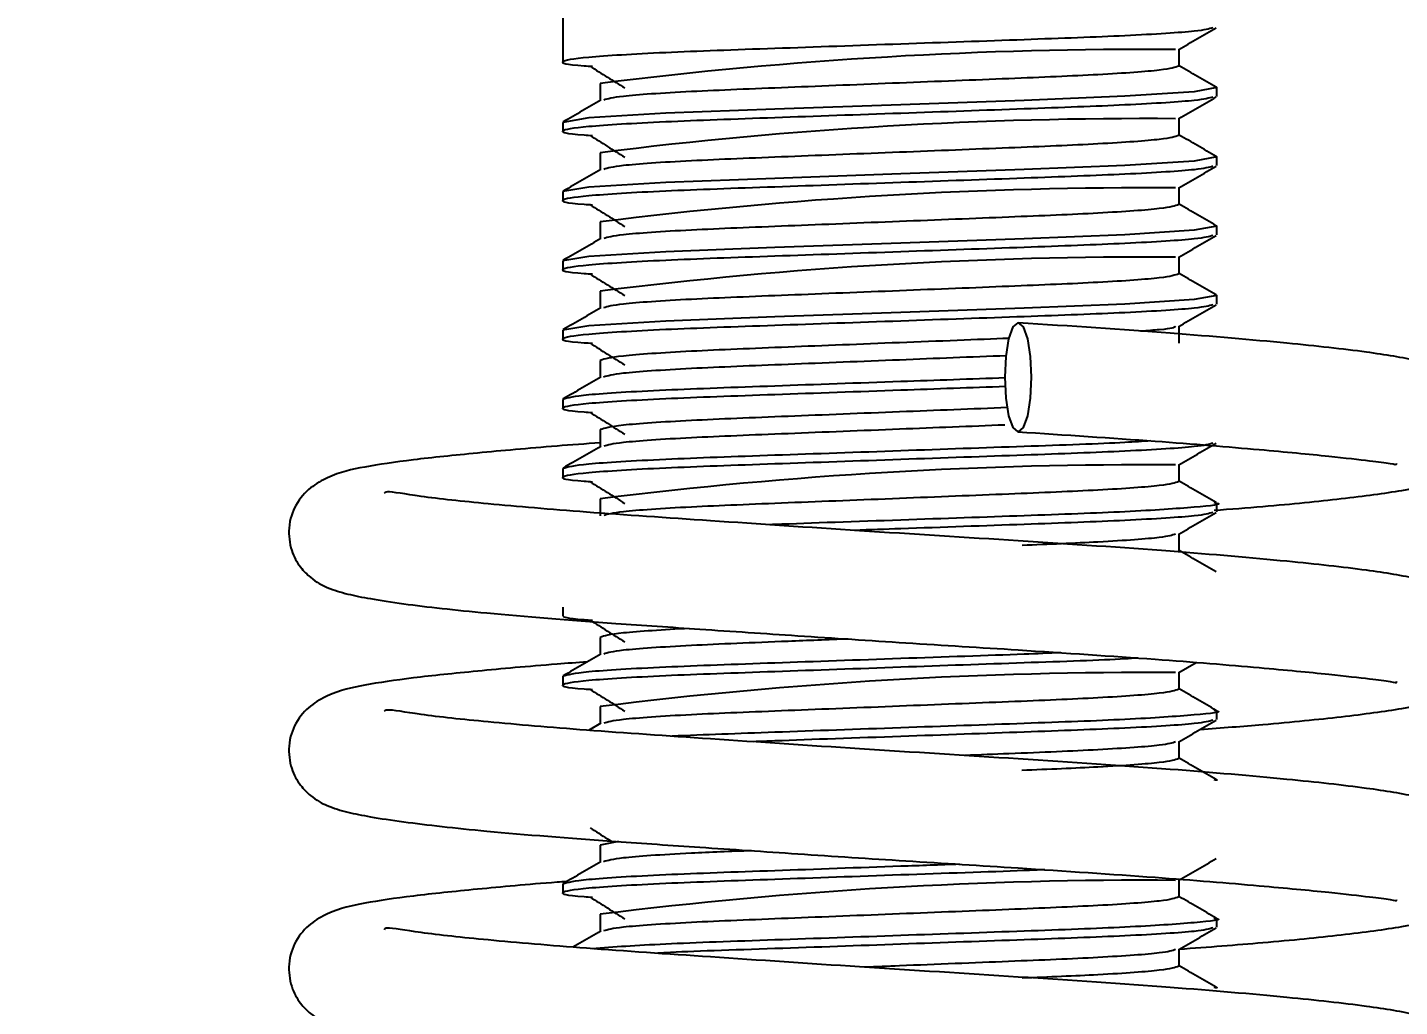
# Model space of a CAD drawing. Header units: millimetres. Extents: x 5 to 292, y 4 to 204.
# Drawn here: x 31.57 to 37.86, y 92.89 to 97.38 of the extents above; entities that cross this region are included whole.
import ezdxf

# ---------------------------------------------------------------- set-up
doc = ezdxf.new("R2010")
doc.units = ezdxf.units.MM
doc.layers.add('LAYER_1', color=179, linetype='Continuous')
doc.styles.add('SLDTEXTSTYLE0', font='TXT', dxfattribs={"width": 0.75})
doc.dimstyles.new('SLDDIMSTYLE1', dxfattribs={"dimtxt": 3.5, "dimasz": 3.556, "dimexe": 0, "dimexo": 0.0625, "dimgap": 0.875, "dimtad": 1, "dimrnd": 1e-09, "dimzin": 12, "dimdsep": 46, "dimtxsty": 'SLDTEXTSTYLE0', "dimblk1": 'CLOSED', "dimblk2": 'CLOSED', "dimsah": 1, "dimcen": 0.09, "dimadec": 0, "dimazin": 3, "dimtfac": 1, "dimtmove": 0, "dimatfit": 0, "dimldrblk": 'CLOSED', "dimfxl": 1, "dimfrac": 2, "dimtolj": 1, "dimtzin": 12, "dimarcsym": 0})

# ---------------------------------------------------------------- blocks, each defined once
blk = doc.blocks.new('_CLOSED')
at = {"color": 0, "linetype": 'ByBlock', "lineweight": -2}
for p, q in [((-1, 0.166667), (0, 0)), ((-1, 0.166667), (-1, -0.166667)), ((0, 0), (-1, -0.166667)), ((0, 0), (-1, 0))]:
    blk.add_line(p, q, dxfattribs=at)
blk = doc.blocks.new('_D_2')
at = {"layer": 'LAYER_1'}
for p, q in [((23.7388, 101.6601), (23.7388, 108.0101)), ((45.5251, 101.6601), (22.7388, 101.6601)), ((23.7388, 101.6601), (23.7388, 83.8101)), ((31.1751, 83.8101), (22.7388, 83.8101)), ((23.7388, 83.8101), (23.7388, 77.4601))]:
    blk.add_line(p, q, dxfattribs=at)
at = {"layer": 'LAYER_1', "xscale": 3.556, "yscale": 3.556}
for p, rotation in [((23.7388, 101.6601, 1.4936), 270), ((23.7388, 83.8101, 1.4936), 90)]:
    blk.add_blockref('_CLOSED', p, dxfattribs=dict(at, rotation=rotation))
at = {"layer": 'LAYER_1', "insert": (19.227, 82.3022), "char_height": 3.5, "attachment_point": 1, "rotation": 90, "style": 'SLDTEXTSTYLE0'}
blk.add_mtext('17.85mm', dxfattribs=at)

msp = doc.modelspace()

# ---------------------------------------------------------------- linework, layer by layer
at = {"color": 7, "linetype": 'Continuous', "lineweight": 25}
for p, q in [((34.0251, 97.5377), (34.0251, 97.2599)), ((34.0251, 97.2599), (34.0251, 97.2202)), ((36.8533, 97.2004), (36.8533, 97.2784)), ((34.197, 97.121), (34.197, 97.0431)), ((34.197, 97.121), (34.197, 97.0431)), ((37.0251, 97.0615), (37.0251, 97.1011)), ((34.0251, 96.9424), (34.0251, 96.9027)), ((36.8533, 96.8829), (36.8533, 96.9609)), ((34.197, 96.8035), (34.197, 96.7256)), ((34.197, 96.8035), (34.197, 96.7256)), ((37.0251, 96.744), (37.0251, 96.7836)), ((36.8533, 96.5654), (36.8533, 96.6434)), ((34.0251, 96.6249), (34.0251, 96.5852)), ((34.197, 96.486), (34.197, 96.4081)), ((34.197, 96.486), (34.197, 96.4081)), ((37.0251, 96.4265), (37.0251, 96.4661)), ((36.8533, 96.2479), (36.8533, 96.3259)), ((34.0251, 96.3074), (34.0251, 96.2677)), ((34.197, 96.1685), (34.197, 96.0906)), ((34.197, 96.1685), (34.197, 96.0906)), ((37.0251, 96.109), (37.0251, 96.1486)), ((36.8533, 95.9304), (36.8533, 96.0084)), ((34.0251, 95.9899), (34.0251, 95.9502)), ((34.197, 95.851), (34.197, 95.7731)), ((34.197, 95.851), (34.197, 95.7731)), ((34.0251, 95.6724), (34.0251, 95.6327)), ((34.197, 95.5335), (34.197, 95.4556)), ((34.197, 95.5335), (34.197, 95.4556)), ((36.8533, 95.2954), (36.8533, 95.3734)), ((34.0251, 95.3549), (34.0251, 95.3152)), ((34.197, 95.216), (34.197, 95.1381)), ((34.197, 95.216), (34.197, 95.1381)), ((37.0251, 95.1565), (37.0251, 95.1961)), ((36.8533, 94.9779), (36.8533, 95.0559)), ((34.0251, 94.7199), (34.0251, 94.6802)), ((34.197, 94.581), (34.197, 94.5031)), ((34.197, 94.581), (34.197, 94.5031)), ((36.8507, 94.4194), (36.9306, 94.4655)), ((34.0251, 94.4024), (34.0251, 94.3627)), ((36.8533, 94.3429), (36.8533, 94.4209)), ((34.197, 94.2635), (34.197, 94.1856)), ((34.197, 94.2635), (34.197, 94.1856)), ((37.0251, 94.204), (37.0251, 94.2436)), ((34.1996, 94.187), (34.1433, 94.1545)), ((36.8533, 94.0254), (36.8533, 94.1034)), ((34.2809, 93.6444), (34.197, 93.6285)), ((34.197, 93.6285), (34.197, 93.5506)), ((34.197, 93.6285), (34.197, 93.5506)), ((34.0251, 93.4499), (34.0251, 93.4102)), ((36.8533, 93.3904), (36.8533, 93.4684)), ((34.197, 93.311), (34.197, 93.2331)), ((34.197, 93.311), (34.197, 93.2331)), ((37.0251, 93.2515), (37.0251, 93.2911)), ((36.8533, 93.0729), (36.8533, 93.1509))]:
    msp.add_line(p, q, dxfattribs=at)
at = {"color": 7, "linetype": 'Continuous', "lineweight": 25, "flags": 128}
for points in [[(37.0116, 97.1039), (37.0251, 97.1016), (36.9215, 97.0826), (36.6036, 97.0619), (36.1411, 97.0435), (35.5753, 97.0236), (34.9984, 97.0032), (34.497, 96.9841), (34.1452, 96.9625), (34.0251, 96.9424), (34.0251, 96.9424)], [(37.0115, 96.7864), (37.0251, 96.7841), (36.9215, 96.7651), (36.6036, 96.7444), (36.1411, 96.726), (35.5753, 96.7061), (34.9984, 96.6857), (34.497, 96.6666), (34.1452, 96.645), (34.0251, 96.6249), (34.0251, 96.6249)], [(37.0114, 96.4689), (37.0251, 96.4666), (36.9215, 96.4476), (36.6036, 96.4269), (36.1411, 96.4085), (35.5753, 96.3886), (34.9984, 96.3682), (34.497, 96.3491), (34.1452, 96.3275), (34.0251, 96.3074), (34.0251, 96.3074)], [(37.0114, 96.1514), (37.0251, 96.1491), (36.9215, 96.1301), (36.6036, 96.1094), (36.1411, 96.091), (35.5753, 96.0711), (34.9984, 96.0507), (34.497, 96.0316), (34.1452, 96.01), (34.0251, 95.9899), (34.0251, 95.9899)], [(36.1737, 95.7736), (36.1692, 95.6779), (36.1563, 95.5968), (36.1369, 95.5426), (36.1141, 95.5235), (36.0913, 95.5426), (36.072, 95.5968), (36.0591, 95.6779), (36.0546, 95.7736), (36.0591, 95.8692), (36.072, 95.9503), (36.0913, 96.0045), (36.1141, 96.0236), (36.1369, 96.0045), (36.1563, 95.9503), (36.1692, 95.8692), (36.1737, 95.7736)]]:
    msp.add_lwpolyline(points, dxfattribs=at)
at = {"color": 7, "linetype": 'Continuous', "lineweight": 25}
for centre, radius, start, end in [((36.7028, 77.0979), 20.1793, 89.62012, 97.13316), ((36.7026, 76.7824), 20.1773, 89.61966, 97.13346), ((36.7026, 76.4649), 20.1773, 89.61966, 97.13346), ((36.7026, 76.1474), 20.1773, 89.61966, 97.13346), ((36.7026, 75.1949), 20.1773, 89.61966, 97.13346), ((36.7026, 74.2424), 20.1773, 89.61966, 97.13346), ((36.7024, 73.293), 20.1742, 89.61909, 97.13403)]:
    msp.add_arc(centre, radius, start, end, dxfattribs=at)
for points, knots in [([(37.0073, 97.3762), (36.9899, 97.371), (36.9509, 97.3595), (36.6322, 97.3393), (36.1528, 97.3216), (35.5751, 97.3014), (34.9826, 97.2804), (34.4636, 97.2623), (34.1048, 97.2401), (34.0002, 97.2208), (34.0371, 97.2077), (34.1482, 97.2005), (34.161, 97.1997)], [0, 0, 0, 0, 0.090812, 0.203635, 0.31209, 0.423522, 0.535668, 0.648978, 0.766913, 0.882047, 0.986346, 1, 1, 1, 1]), ([(36.8507, 97.2769), (36.8794, 97.2935), (36.9368, 97.3267), (36.9942, 97.3598), (37.0229, 97.3764)], [0, 0, 0, 0, 0.499956, 1, 1, 1, 1]), ([(34.1504, 97.1997), (34.1769, 97.1831), (34.2299, 97.15), (34.2829, 97.1169), (34.3094, 97.1003)], [0, 0, 0, 0, 0.500007, 1, 1, 1, 1]), ([(36.8511, 97.2004), (36.8339, 97.1943), (36.7987, 97.1819), (36.5064, 97.1608), (36.0806, 97.143), (35.5696, 97.1228), (35.044, 97.1018), (34.588, 97.0837), (34.2731, 97.0625), (34.2316, 97.0502), (34.2127, 97.0446)], [0, 0, 0, 0, 0.12152, 0.249536, 0.372595, 0.499032, 0.626282, 0.754848, 0.888665, 1, 1, 1, 1]), ([(37.023, 97.1037), (36.9943, 97.1203), (36.9377, 97.153), (36.8812, 97.1857), (36.8533, 97.2018)], [0, 0, 0, 0, 0.507303, 1, 1, 1, 1]), ([(37.0073, 97.0587), (36.9899, 97.0535), (36.9509, 97.042), (36.6322, 97.0218), (36.1528, 97.0041), (35.5751, 96.9839), (34.9826, 96.9629), (34.4636, 96.9448), (34.1048, 96.9226), (34.0002, 96.9033), (34.0371, 96.8902), (34.1482, 96.883), (34.161, 96.8822)], [0, 0, 0, 0, 0.0908124, 0.203635, 0.3120904, 0.4235216, 0.5356678, 0.648978, 0.7669132, 0.8820473, 0.9863459, 1, 1, 1, 1]), ([(34.1995, 97.0445), (34.1709, 97.0279), (34.1135, 96.9947), (34.0561, 96.9616), (34.0274, 96.945)], [0, 0, 0, 0, 0.499966, 1, 1, 1, 1]), ([(36.8507, 96.9594), (36.8794, 96.976), (36.9368, 97.0091), (36.9942, 97.0423), (37.0229, 97.0589)], [0, 0, 0, 0, 0.4999465, 1, 1, 1, 1]), ([(34.1504, 96.8822), (34.1769, 96.8656), (34.2299, 96.8325), (34.2829, 96.7994), (34.3094, 96.7828)], [0, 0, 0, 0, 0.500007, 1, 1, 1, 1]), ([(36.8511, 96.8829), (36.8339, 96.8768), (36.7987, 96.8644), (36.5064, 96.8433), (36.0806, 96.8255), (35.5696, 96.8053), (35.044, 96.7843), (34.588, 96.7663), (34.2731, 96.745), (34.2316, 96.7327), (34.2128, 96.7271)], [0, 0, 0, 0, 0.121532, 0.249561, 0.372632, 0.499081, 0.626343, 0.754922, 0.888752, 1, 1, 1, 1]), ([(37.023, 96.7862), (36.9943, 96.8028), (36.9377, 96.8355), (36.8812, 96.8682), (36.8533, 96.8843)], [0, 0, 0, 0, 0.507394, 1, 1, 1, 1]), ([(37.0073, 96.7412), (36.9899, 96.736), (36.9509, 96.7245), (36.6322, 96.7043), (36.1528, 96.6866), (35.5751, 96.6664), (34.9826, 96.6454), (34.4636, 96.6273), (34.1048, 96.6051), (34.0002, 96.5858), (34.0371, 96.5727), (34.1482, 96.5655), (34.161, 96.5647)], [0, 0, 0, 0, 0.0908124, 0.203635, 0.3120904, 0.4235216, 0.5356678, 0.648978, 0.7669132, 0.8820473, 0.9863459, 1, 1, 1, 1]), ([(34.1996, 96.727), (34.1709, 96.7105), (34.1135, 96.6773), (34.0561, 96.6441), (34.0274, 96.6275)], [0, 0, 0, 0, 0.499982, 1, 1, 1, 1]), ([(36.8507, 96.6419), (36.8794, 96.6585), (36.9368, 96.6916), (36.9942, 96.7248), (37.0229, 96.7414)], [0, 0, 0, 0, 0.499951, 1, 1, 1, 1]), ([(34.1504, 96.5647), (34.1769, 96.5481), (34.2299, 96.515), (34.2829, 96.4819), (34.3094, 96.4653)], [0, 0, 0, 0, 0.500007, 1, 1, 1, 1]), ([(36.8511, 96.5654), (36.8339, 96.5593), (36.7987, 96.5469), (36.5064, 96.5258), (36.0806, 96.508), (35.5696, 96.4878), (35.044, 96.4668), (34.588, 96.4487), (34.2732, 96.4275), (34.2317, 96.4152), (34.2128, 96.4096)], [0, 0, 0, 0, 0.121538, 0.249574, 0.372651, 0.499107, 0.626375, 0.754961, 0.888798, 1, 1, 1, 1]), ([(37.0229, 96.4687), (36.9942, 96.4853), (36.9377, 96.518), (36.8811, 96.5507), (36.8533, 96.5668)], [0, 0, 0, 0, 0.507458, 1, 1, 1, 1]), ([(37.0073, 96.4237), (36.9899, 96.4185), (36.9509, 96.407), (36.6322, 96.3868), (36.1528, 96.3691), (35.5751, 96.3489), (34.9826, 96.3279), (34.4636, 96.3098), (34.1048, 96.2876), (34.0002, 96.2683), (34.0371, 96.2552), (34.1482, 96.248), (34.161, 96.2472)], [0, 0, 0, 0, 0.090812, 0.203635, 0.31209, 0.423522, 0.535668, 0.648978, 0.766913, 0.882047, 0.986346, 1, 1, 1, 1]), ([(34.1996, 96.4096), (34.1709, 96.393), (34.1135, 96.3598), (34.0561, 96.3266), (34.0274, 96.31)], [0, 0, 0, 0, 0.499945, 1, 1, 1, 1]), ([(36.8507, 96.3244), (36.8794, 96.341), (36.9368, 96.3742), (36.9942, 96.4073), (37.0229, 96.4239)], [0, 0, 0, 0, 0.499956, 1, 1, 1, 1]), ([(36.8511, 96.2479), (36.8339, 96.2418), (36.7987, 96.2294), (36.5064, 96.2083), (36.0806, 96.1905), (35.5696, 96.1703), (35.044, 96.1493), (34.588, 96.1312), (34.2728, 96.11), (34.2313, 96.0977), (34.2124, 96.092)], [0, 0, 0, 0, 0.12147, 0.249433, 0.37244, 0.498825, 0.626022, 0.754535, 0.888297, 1, 1, 1, 1]), ([(37.0229, 96.1512), (36.9942, 96.1678), (36.9377, 96.2005), (36.8811, 96.2332), (36.8533, 96.2493)], [0, 0, 0, 0, 0.507484, 1, 1, 1, 1]), ([(34.1504, 96.2472), (34.1769, 96.2306), (34.2299, 96.1975), (34.2829, 96.1644), (34.3094, 96.1478)], [0, 0, 0, 0, 0.500007, 1, 1, 1, 1]), ([(37.0073, 96.1062), (36.9899, 96.101), (36.9509, 96.0895), (36.6322, 96.0693), (36.1528, 96.0516), (35.5751, 96.0314), (34.9826, 96.0104), (34.4636, 95.9923), (34.1048, 95.9701), (34.0002, 95.9508), (34.0371, 95.9377), (34.1482, 95.9305), (34.161, 95.9297)], [0, 0, 0, 0, 0.090812, 0.203635, 0.31209, 0.423522, 0.535668, 0.648978, 0.766913, 0.882047, 0.986346, 1, 1, 1, 1]), ([(34.1994, 96.092), (34.1708, 96.0754), (34.1134, 96.0422), (34.056, 96.009), (34.0273, 95.9924)], [0, 0, 0, 0, 0.499948, 1, 1, 1, 1]), ([(36.8507, 96.0069), (36.8794, 96.0235), (36.9368, 96.0567), (36.9942, 96.0898), (37.0229, 96.1064)], [0, 0, 0, 0, 0.499956, 1, 1, 1, 1]), ([(37.0137, 95.164), (37.0895, 95.1697), (37.3122, 95.1866), (37.6123, 95.2176), (37.8724, 95.2517), (38.028, 95.2853), (38.1164, 95.3153), (38.1911, 95.3721), (38.2406, 95.4335), (38.2735, 95.5294), (38.2647, 95.6309), (38.2225, 95.7159), (38.1694, 95.7664), (38.0856, 95.8123), (37.9426, 95.8532), (37.7063, 95.8922), (37.3375, 95.9322), (36.8062, 95.9781), (36.354, 96.0078), (36.1148, 96.0235)], [0, 0, 0, 0, 0.045951, 0.13502, 0.226574, 0.301041, 0.351345, 0.369433, 0.3881, 0.408558, 0.429805, 0.451099, 0.482432, 0.529963, 0.593332, 0.671117, 0.764658, 0.875542, 1, 1, 1, 1]), ([(36.8366, 96.0068), (36.8295, 96.0017), (36.8198, 95.9947), (36.7071, 95.987), (36.676, 95.9849)], [0, 0, 0, 0, 0.7233922, 1, 1, 1, 1]), ([(36.0733, 95.9522), (36.0724, 95.9522), (35.9314, 95.9458), (35.5619, 95.9322), (35.0463, 95.9112), (34.5864, 95.8931), (34.2608, 95.8708), (34.2181, 95.8576), (34.197, 95.851)], [0, 0, 0, 0, 0.001301, 0.1965555, 0.3930647, 0.5916078, 0.798259, 1, 1, 1, 1]), ([(34.1504, 95.9297), (34.1769, 95.9131), (34.2299, 95.88), (34.2829, 95.8469), (34.3094, 95.8303)], [0, 0, 0, 0, 0.500007, 1, 1, 1, 1]), ([(36.06, 95.8723), (35.8982, 95.8659), (35.57, 95.8528), (35.0429, 95.8318), (34.5883, 95.8138), (34.2728, 95.7925), (34.2314, 95.7802), (34.2125, 95.7746)], [0, 0, 0, 0, 0.198049, 0.401641, 0.607339, 0.821438, 1, 1, 1, 1]), ([(36.0553, 95.7705), (35.8968, 95.7649), (35.5502, 95.7527), (34.9807, 95.7326), (34.466, 95.7145), (34.0969, 95.6923), (34.0489, 95.679), (34.0251, 95.6724)], [0, 0, 0, 0, 0.17093, 0.373704, 0.578582, 0.791824, 1, 1, 1, 1]), ([(34.1995, 95.7745), (34.1708, 95.7579), (34.1134, 95.7247), (34.056, 95.6915), (34.0273, 95.6749)], [0, 0, 0, 0, 0.499969, 1, 1, 1, 1]), ([(36.0566, 95.7309), (35.8976, 95.7253), (35.5506, 95.713), (34.9812, 95.6929), (34.464, 95.6748), (34.1047, 95.6526), (34.0003, 95.6333), (34.0371, 95.6202), (34.1482, 95.613), (34.161, 95.6122)], [0, 0, 0, 0, 0.141212, 0.308278, 0.477077, 0.652767, 0.824284, 0.979659, 1, 1, 1, 1]), ([(36.0659, 95.6344), (35.9021, 95.6279), (35.5719, 95.6148), (35.0432, 95.5937), (34.5873, 95.5756), (34.2606, 95.5533), (34.218, 95.5401), (34.197, 95.5335)], [0, 0, 0, 0, 0.194061, 0.39118, 0.59034, 0.797633, 1, 1, 1, 1]), ([(34.1504, 95.6122), (34.1769, 95.5956), (34.2299, 95.5625), (34.2829, 95.5294), (34.3094, 95.5128)], [0, 0, 0, 0, 0.500007, 1, 1, 1, 1]), ([(36.053, 95.5546), (35.8935, 95.5482), (35.5676, 95.5352), (35.0429, 95.5143), (34.5883, 95.4963), (34.2729, 95.475), (34.2314, 95.4627), (34.2126, 95.4571)], [0, 0, 0, 0, 0.1958094, 0.400017, 0.606338, 0.8210849, 1, 1, 1, 1]), ([(36.1134, 95.5236), (36.3293, 95.5094), (36.7373, 95.4827), (37.2142, 95.4434), (37.5364, 95.4131), (37.73, 95.3906), (37.8199, 95.3807), (37.8546, 95.3708), (37.8493, 95.378), (37.8492, 95.3781)], [0, 0, 0, 0, 0.24019, 0.454061, 0.635126, 0.783886, 0.905775, 0.99934, 1, 1, 1, 1]), ([(34.197, 95.4732), (34.1298, 95.4682), (33.9208, 95.4526), (33.6274, 95.426), (33.3256, 95.3952), (33.115, 95.3635), (32.9586, 95.3297), (32.8149, 95.2392), (32.7618, 95.0956), (32.7748, 94.9789), (32.819, 94.901), (32.8826, 94.8392), (32.9544, 94.8031), (33.0363, 94.7787), (33.1464, 94.7567), (33.3333, 94.7285), (33.6824, 94.6895), (34.1647, 94.6519), (34.6626, 94.618), (35.1113, 94.5878), (35.6083, 94.5553), (35.9425, 94.5343), (36.1134, 94.5236)], [0, 0, 0, 0, 0.031292, 0.097341, 0.162334, 0.227647, 0.287063, 0.339073, 0.360907, 0.378505, 0.394107, 0.408578, 0.436048, 0.47365, 0.511308, 0.556971, 0.641739, 0.742638, 0.799801, 0.862458, 0.929669, 1, 1, 1, 1]), ([(37.0073, 95.4712), (36.9899, 95.466), (36.9509, 95.4545), (36.6322, 95.4343), (36.1528, 95.4166), (35.5751, 95.3964), (34.9826, 95.3754), (34.4636, 95.3573), (34.1048, 95.3351), (34.0002, 95.3158), (34.0371, 95.3027), (34.1482, 95.2955), (34.161, 95.2947)], [0, 0, 0, 0, 0.0908124, 0.203635, 0.3120904, 0.4235216, 0.5356678, 0.648978, 0.7669132, 0.8820473, 0.9863459, 1, 1, 1, 1]), ([(36.7223, 95.4821), (36.6854, 95.4795), (36.5537, 95.4702), (36.1441, 95.4563), (35.5776, 95.4361), (34.9814, 95.4151), (34.4658, 95.397), (34.097, 95.3747), (34.0489, 95.3615), (34.0251, 95.3549)], [0, 0, 0, 0, 0.058447, 0.20897, 0.363623, 0.519268, 0.676528, 0.840208, 1, 1, 1, 1]), ([(34.1995, 95.457), (34.1708, 95.4404), (34.1134, 95.4072), (34.056, 95.374), (34.0274, 95.3575)], [0, 0, 0, 0, 0.499965, 1, 1, 1, 1]), ([(36.8507, 95.3719), (36.8794, 95.3885), (36.9368, 95.4217), (36.9942, 95.4548), (37.0229, 95.4714)], [0, 0, 0, 0, 0.499951, 1, 1, 1, 1]), ([(36.9493, 94.1589), (37.0474, 94.1663), (37.2929, 94.1848), (37.6128, 94.2176), (37.8723, 94.2517), (38.028, 94.2853), (38.1164, 94.3153), (38.1911, 94.3721), (38.2406, 94.4335), (38.2735, 94.5294), (38.2647, 94.6309), (38.2225, 94.7159), (38.1694, 94.7664), (38.0856, 94.8123), (37.9426, 94.8532), (37.7062, 94.8921), (37.3379, 94.9322), (36.8044, 94.9781), (36.1273, 95.0233), (35.3961, 95.0685), (34.7112, 95.1149), (34.1304, 95.1539), (33.6738, 95.1928), (33.3686, 95.2253), (33.213, 95.2542), (33.208, 95.2438), (33.2063, 95.2403)], [0, 0, 0, 0, 0.035433, 0.088682, 0.143417, 0.187937, 0.218011, 0.228825, 0.239985, 0.252216, 0.264918, 0.277649, 0.296381, 0.324798, 0.362683, 0.409186, 0.46511, 0.531401, 0.605808, 0.678672, 0.748193, 0.811847, 0.871706, 0.926936, 0.975421, 1, 1, 1, 1]), ([(34.1504, 95.2947), (34.1769, 95.2781), (34.2299, 95.245), (34.2829, 95.2119), (34.3094, 95.1953)], [0, 0, 0, 0, 0.500007, 1, 1, 1, 1]), ([(36.8511, 95.2954), (36.8339, 95.2893), (36.7987, 95.2769), (36.5064, 95.2558), (36.0806, 95.238), (35.5696, 95.2178), (35.044, 95.1968), (34.588, 95.1787), (34.273, 95.1575), (34.2315, 95.1452), (34.2126, 95.1396)], [0, 0, 0, 0, 0.121508, 0.249512, 0.372559, 0.498984, 0.626221, 0.754775, 0.888579, 1, 1, 1, 1]), ([(37.0229, 95.1987), (36.9942, 95.2153), (36.9376, 95.248), (36.8811, 95.2807), (36.8533, 95.2968)], [0, 0, 0, 0, 0.507651, 1, 1, 1, 1]), ([(37.0112, 95.1989), (37.0163, 95.1982), (37.0631, 95.191), (36.9411, 95.1779), (36.6403, 95.1565), (36.1487, 95.1387), (35.5834, 95.1187), (35.1551, 95.1042), (34.9824, 95.0976), (34.9744, 95.0973)], [0, 0, 0, 0, 0.023145, 0.214449, 0.411275, 0.600483, 0.794881, 0.990527, 1, 1, 1, 1]), ([(37.0073, 95.1537), (36.9899, 95.1485), (36.951, 95.137), (36.6319, 95.1168), (36.1541, 95.0991), (35.6949, 95.0831), (35.4338, 95.0739), (35.3633, 95.0714)], [0, 0, 0, 0, 0.195409, 0.43818, 0.671553, 0.911329, 1, 1, 1, 1]), ([(36.8507, 95.0544), (36.8794, 95.071), (36.9368, 95.1042), (36.9942, 95.1373), (37.0229, 95.1539)], [0, 0, 0, 0, 0.499956, 1, 1, 1, 1]), ([(36.8366, 95.0543), (36.8209, 95.0492), (36.7857, 95.0377), (36.5258, 95.0187), (36.254, 95.0074), (36.1318, 95.0024)], [0, 0, 0, 0, 0.3043637, 0.687106, 1, 1, 1, 1]), ([(37.0229, 94.8812), (36.9942, 94.8978), (36.9377, 94.9305), (36.8811, 94.9632), (36.8533, 94.9793)], [0, 0, 0, 0, 0.507181, 1, 1, 1, 1]), ([(34.0251, 94.6802), (34.0305, 94.6744), (34.0365, 94.6677), (34.1481, 94.6605), (34.161, 94.6597)], [0, 0, 0, 0, 0.884241, 1, 1, 1, 1]), ([(34.1504, 94.6597), (34.1769, 94.6431), (34.2299, 94.61), (34.2829, 94.5769), (34.3094, 94.5603)], [0, 0, 0, 0, 0.500007, 1, 1, 1, 1]), ([(34.6047, 94.622), (34.488, 94.615), (34.2535, 94.6008), (34.2159, 94.5876), (34.197, 94.581)], [0, 0, 0, 0, 0.497749, 1, 1, 1, 1]), ([(35.334, 94.5734), (35.2406, 94.5697), (34.9722, 94.559), (34.5891, 94.5438), (34.2728, 94.5225), (34.2315, 94.5102), (34.2127, 94.5046)], [0, 0, 0, 0, 0.155013, 0.445699, 0.748256, 1, 1, 1, 1]), ([(36.6637, 94.4861), (36.6445, 94.4848), (36.5275, 94.4768), (36.1414, 94.4641), (35.5782, 94.4439), (34.9817, 94.4229), (34.4639, 94.4048), (34.1047, 94.3826), (34.0002, 94.3633), (34.0371, 94.3502), (34.1482, 94.343), (34.161, 94.3422)], [0, 0, 0, 0, 0.026058, 0.158697, 0.294976, 0.432129, 0.570705, 0.714938, 0.855746, 0.983301, 1, 1, 1, 1]), ([(36.3096, 94.5102), (36.2549, 94.508), (36.0459, 94.4995), (35.5704, 94.4836), (34.9833, 94.4626), (34.4653, 94.4445), (34.0971, 94.4223), (34.0489, 94.409), (34.0251, 94.4024)], [0, 0, 0, 0, 0.064822, 0.247657, 0.431665, 0.617583, 0.81109, 1, 1, 1, 1]), ([(34.1995, 94.5045), (34.1709, 94.4879), (34.1135, 94.4547), (34.0561, 94.4216), (34.0274, 94.405)], [0, 0, 0, 0, 0.499949, 1, 1, 1, 1]), ([(36.1134, 94.5236), (36.3293, 94.5094), (36.7373, 94.4827), (37.2142, 94.4434), (37.5364, 94.4131), (37.73, 94.3906), (37.8199, 94.3807), (37.8546, 94.3708), (37.8493, 94.378), (37.8492, 94.3781)], [0, 0, 0, 0, 0.24019, 0.454061, 0.635126, 0.783886, 0.905775, 0.99934, 1, 1, 1, 1]), ([(34.1375, 94.4687), (34.0907, 94.4651), (33.9026, 94.451), (33.6279, 94.4259), (33.3255, 94.3952), (33.115, 94.3635), (32.9586, 94.3297), (32.8149, 94.2392), (32.7618, 94.0956), (32.7748, 93.9789), (32.819, 93.901), (32.8826, 93.8392), (32.9544, 93.8031), (33.0363, 93.7787), (33.1464, 93.7567), (33.3333, 93.7285), (33.6824, 93.6895), (34.1647, 93.6519), (34.6626, 93.618), (35.1113, 93.5878), (35.6083, 93.5553), (35.9425, 93.5343), (36.1134, 93.5236)], [0, 0, 0, 0, 0.022107, 0.088783, 0.154392, 0.220324, 0.280303, 0.332807, 0.354848, 0.372613, 0.388362, 0.40297, 0.430701, 0.468659, 0.506675, 0.552771, 0.638342, 0.740198, 0.797903, 0.861154, 0.929002, 1, 1, 1, 1]), ([(34.1504, 94.3422), (34.1769, 94.3256), (34.2299, 94.2925), (34.2829, 94.2594), (34.3094, 94.2428)], [0, 0, 0, 0, 0.500002, 1, 1, 1, 1]), ([(36.8511, 94.3429), (36.8339, 94.3368), (36.7987, 94.3244), (36.5064, 94.3033), (36.0806, 94.2855), (35.5696, 94.2653), (35.044, 94.2443), (34.588, 94.2263), (34.2731, 94.205), (34.2316, 94.1927), (34.2128, 94.1871)], [0, 0, 0, 0, 0.121531, 0.249559, 0.37263, 0.499078, 0.62634, 0.754918, 0.888748, 1, 1, 1, 1]), ([(37.023, 94.2462), (36.9943, 94.2628), (36.9377, 94.2955), (36.8812, 94.3282), (36.8533, 94.3443)], [0, 0, 0, 0, 0.507394, 1, 1, 1, 1]), ([(36.8533, 93.1514), (36.9848, 93.1612), (37.2644, 93.1822), (37.6134, 93.2175), (37.8721, 93.2517), (38.0281, 93.2853), (38.1164, 93.3153), (38.1911, 93.3721), (38.2406, 93.4335), (38.2735, 93.5294), (38.2647, 93.6309), (38.2225, 93.7159), (38.1694, 93.7664), (38.0856, 93.8123), (37.9426, 93.8532), (37.7062, 93.8921), (37.3379, 93.9322), (36.8044, 93.9781), (36.1273, 94.0233), (35.3961, 94.0685), (34.7112, 94.1149), (34.1304, 94.1539), (33.6738, 94.1928), (33.3686, 94.2253), (33.213, 94.2542), (33.208, 94.2438), (33.2063, 94.2403)], [0, 0, 0, 0, 0.046748, 0.099373, 0.153466, 0.197464, 0.227185, 0.237872, 0.248901, 0.260989, 0.273542, 0.286123, 0.304636, 0.332719, 0.370159, 0.416117, 0.471385, 0.536898, 0.610433, 0.682441, 0.751147, 0.814055, 0.873211, 0.927793, 0.97571, 1, 1, 1, 1]), ([(37.0115, 94.2464), (37.0164, 94.2456), (37.0631, 94.2385), (36.9411, 94.2254), (36.6399, 94.204), (36.1502, 94.1863), (35.5777, 94.1661), (34.9866, 94.1457), (34.6771, 94.1336), (34.5263, 94.1277)], [0, 0, 0, 0, 0.019257, 0.181907, 0.349253, 0.51012, 0.675402, 0.841744, 1, 1, 1, 1]), ([(37.0073, 94.2012), (36.9899, 94.196), (36.9509, 94.1845), (36.6327, 94.1643), (36.1512, 94.1466), (35.5812, 94.1265), (35.1276, 94.111), (34.9322, 94.1035), (34.8998, 94.1023)], [0, 0, 0, 0, 0.162757, 0.364962, 0.55934, 0.759051, 0.960044, 1, 1, 1, 1]), ([(36.8507, 94.1019), (36.8794, 94.1185), (36.9368, 94.1517), (36.9942, 94.1848), (37.0229, 94.2014)], [0, 0, 0, 0, 0.499951, 1, 1, 1, 1]), ([(36.8366, 94.1018), (36.8214, 94.0967), (36.7872, 94.0852), (36.5033, 94.0651), (36.1715, 94.0511), (35.9379, 94.0418), (35.8697, 94.0391)], [0, 0, 0, 0, 0.252263, 0.569488, 0.874428, 1, 1, 1, 1]), ([(36.8511, 94.0254), (36.8335, 94.0193), (36.7973, 94.0069), (36.5265, 93.9869), (36.2541, 93.9756), (36.1316, 93.9705)], [0, 0, 0, 0, 0.343049, 0.704437, 1, 1, 1, 1]), ([(37.0229, 93.9287), (36.9942, 93.9453), (36.9377, 93.978), (36.8811, 94.0107), (36.8533, 94.0268)], [0, 0, 0, 0, 0.507458, 1, 1, 1, 1]), ([(37.0114, 93.9289), (37.0196, 93.9281), (37.0294, 93.9272), (37.0235, 93.9263), (37.0225, 93.9261)], [0, 0, 0, 0, 0.827783, 1, 1, 1, 1]), ([(34.1504, 93.7072), (34.1769, 93.6906), (34.2091, 93.6706), (34.2411, 93.6505), (34.2468, 93.647)], [0, 0, 0, 0, 0.825135, 1, 1, 1, 1]), ([(34.1994, 93.552), (34.1708, 93.5354), (34.1134, 93.5022), (34.056, 93.469), (34.0273, 93.4524)], [0, 0, 0, 0, 0.499964, 1, 1, 1, 1]), ([(34.8908, 93.6027), (34.7949, 93.5988), (34.5385, 93.5885), (34.2749, 93.57), (34.2319, 93.5577), (34.2124, 93.552)], [0, 0, 0, 0, 0.245527, 0.656646, 1, 1, 1, 1]), ([(36.8507, 93.4669), (36.8794, 93.4835), (36.9368, 93.5167), (36.9942, 93.5498), (37.0229, 93.5664)], [0, 0, 0, 0, 0.499956, 1, 1, 1, 1]), ([(36.2371, 93.5152), (36.2056, 93.5139), (36.0184, 93.5064), (35.5689, 93.4914), (34.9842, 93.4704), (34.4632, 93.4523), (34.1049, 93.4301), (34.0002, 93.4108), (34.0371, 93.3977), (34.1482, 93.3905), (34.161, 93.3897)], [0, 0, 0, 0, 0.031681, 0.188535, 0.346395, 0.505893, 0.671901, 0.833967, 0.98078, 1, 1, 1, 1]), ([(35.8447, 93.5406), (35.7555, 93.5374), (35.4777, 93.5276), (34.9802, 93.5101), (34.4662, 93.492), (34.0969, 93.4697), (34.0489, 93.4565), (34.0251, 93.4499)], [0, 0, 0, 0, 0.103706, 0.322922, 0.544412, 0.774944, 1, 1, 1, 1]), ([(36.1134, 93.5236), (36.3293, 93.5094), (36.7373, 93.4827), (37.2142, 93.4434), (37.5364, 93.4131), (37.73, 93.3906), (37.8199, 93.3808), (37.8546, 93.3706), (37.8493, 93.378), (37.8492, 93.3781)], [0, 0, 0, 0, 0.24019, 0.454061, 0.635126, 0.783886, 0.905775, 0.999339, 1, 1, 1, 1]), ([(34.0429, 93.4615), (34.0282, 93.4603), (33.8733, 93.4486), (33.6289, 93.4259), (33.3252, 93.3952), (33.1151, 93.3635), (32.9586, 93.3297), (32.8149, 93.2392), (32.7618, 93.0956), (32.7748, 92.9789), (32.819, 92.901), (32.8826, 92.8392), (32.9544, 92.8031), (33.0363, 92.7787), (33.1464, 92.7567), (33.3333, 92.7285), (33.6824, 92.6895), (34.1647, 92.6519), (34.6626, 92.618), (35.1113, 92.5878), (35.6083, 92.5553), (35.9425, 92.5343), (36.1134, 92.5236)], [0, 0, 0, 0, 0.0071335, 0.0748302, 0.1414439, 0.2083855, 0.2692831, 0.3225908, 0.3449692, 0.3630061, 0.3789961, 0.3938283, 0.4219837, 0.4605231, 0.4991207, 0.5459229, 0.6328043, 0.7362196, 0.7948079, 0.8590275, 0.9279151, 1, 1, 1, 1]), ([(34.1504, 93.3897), (34.1769, 93.3731), (34.2299, 93.34), (34.2829, 93.3069), (34.3094, 93.2903)], [0, 0, 0, 0, 0.500007, 1, 1, 1, 1]), ([(36.8511, 93.3904), (36.8339, 93.3843), (36.7987, 93.3719), (36.5064, 93.3508), (36.0806, 93.333), (35.5696, 93.3128), (35.044, 93.2918), (34.588, 93.2737), (34.2729, 93.2525), (34.2314, 93.2402), (34.2125, 93.2346)], [0, 0, 0, 0, 0.121486, 0.249466, 0.37249, 0.498892, 0.626106, 0.754636, 0.888415, 1, 1, 1, 1]), ([(37.0229, 93.2937), (36.9942, 93.3103), (36.9377, 93.343), (36.8811, 93.3757), (36.8533, 93.3918)], [0, 0, 0, 0, 0.507517, 1, 1, 1, 1]), ([(37.0114, 93.2939), (37.0164, 93.2931), (37.0631, 93.286), (36.9412, 93.2729), (36.6397, 93.2515), (36.151, 93.2338), (35.5748, 93.2136), (34.9855, 93.1926), (34.4591, 93.1747), (34.2593, 93.1605), (34.1594, 93.1534)], [0, 0, 0, 0, 0.0165041, 0.1545948, 0.2966715, 0.4332488, 0.5735733, 0.7147983, 0.857489, 1, 1, 1, 1]), ([(36.8533, 92.1514), (36.9848, 92.1612), (37.2644, 92.1822), (37.6134, 92.2175), (37.8721, 92.2517), (38.0281, 92.2853), (38.1164, 92.3153), (38.1911, 92.3721), (38.2406, 92.4335), (38.2735, 92.5294), (38.2647, 92.6309), (38.2225, 92.7159), (38.1694, 92.7664), (38.0856, 92.8123), (37.9426, 92.8532), (37.7062, 92.8921), (37.3379, 92.9322), (36.8044, 92.9781), (36.1273, 93.0233), (35.3961, 93.0685), (34.7112, 93.1149), (34.1304, 93.1539), (33.6738, 93.1928), (33.3686, 93.2253), (33.213, 93.2542), (33.208, 93.2438), (33.2063, 93.2403)], [0, 0, 0, 0, 0.0467481, 0.0993733, 0.1534662, 0.1974636, 0.227185, 0.2378723, 0.2489014, 0.2609889, 0.2735418, 0.2861227, 0.3046356, 0.3327189, 0.3701594, 0.4161169, 0.4713845, 0.5368984, 0.6104325, 0.6824412, 0.751147, 0.8140547, 0.8732106, 0.9277931, 0.9757097, 1, 1, 1, 1]), ([(34.1995, 93.2345), (34.1708, 93.2179), (34.1281, 93.1932), (34.0854, 93.1685), (34.0714, 93.1604)], [0, 0, 0, 0, 0.672221, 1, 1, 1, 1]), ([(37.0073, 93.2487), (36.9899, 93.2435), (36.951, 93.232), (36.632, 93.2118), (36.1536, 93.1941), (35.5718, 93.174), (34.995, 93.1528), (34.5948, 93.1407), (34.4731, 93.133), (34.4616, 93.1323)], [0, 0, 0, 0, 0.1374183, 0.3081426, 0.4722585, 0.6408773, 0.8105782, 0.9820403, 1, 1, 1, 1]), ([(36.8507, 93.1494), (36.8794, 93.166), (36.9368, 93.1991), (36.9942, 93.2323), (37.0229, 93.2489)], [0, 0, 0, 0, 0.4999465, 1, 1, 1, 1]), ([(36.8366, 93.1493), (36.8213, 93.1442), (36.7869, 93.1327), (36.505, 93.1126), (36.0821, 93.0949), (35.6851, 93.0793), (35.4634, 93.0704), (35.4106, 93.0683)], [0, 0, 0, 0, 0.196179, 0.442878, 0.680023, 0.923679, 1, 1, 1, 1]), ([(36.8511, 93.0729), (36.8335, 93.0668), (36.7973, 93.0544), (36.5265, 93.0344), (36.2543, 93.0231), (36.1319, 93.018)], [0, 0, 0, 0, 0.343114, 0.70457, 1, 1, 1, 1]), ([(37.0229, 92.9762), (36.9942, 92.9928), (36.9377, 93.0255), (36.8811, 93.0582), (36.8533, 93.0743)], [0, 0, 0, 0, 0.50757, 1, 1, 1, 1]), ([(37.0113, 92.9764), (37.0195, 92.9757), (37.0294, 92.9747), (37.0235, 92.9738), (37.0225, 92.9736)], [0, 0, 0, 0, 0.829259, 1, 1, 1, 1])]:
    msp.add_open_spline(points, degree=3, knots=knots, dxfattribs=at)

# ---------------------------------------------------------------- dimensions: what is measured, and where the dimension line sits
at = {"layer": 'LAYER_1'}
dim = msp.add_linear_dim(base=(23.7388, 83.8101), p1=(46.5251, 101.6601), p2=(32.1751, 83.8101), angle=90, dimstyle='SLDDIMSTYLE1', dxfattribs=at)
dim.commit()
dim.dimension.update_dxf_attribs({"geometry": '_D_2', "text_midpoint": (23.7388, 92.496), "dimtype": 160})

doc.saveas('drawing.dxf')
